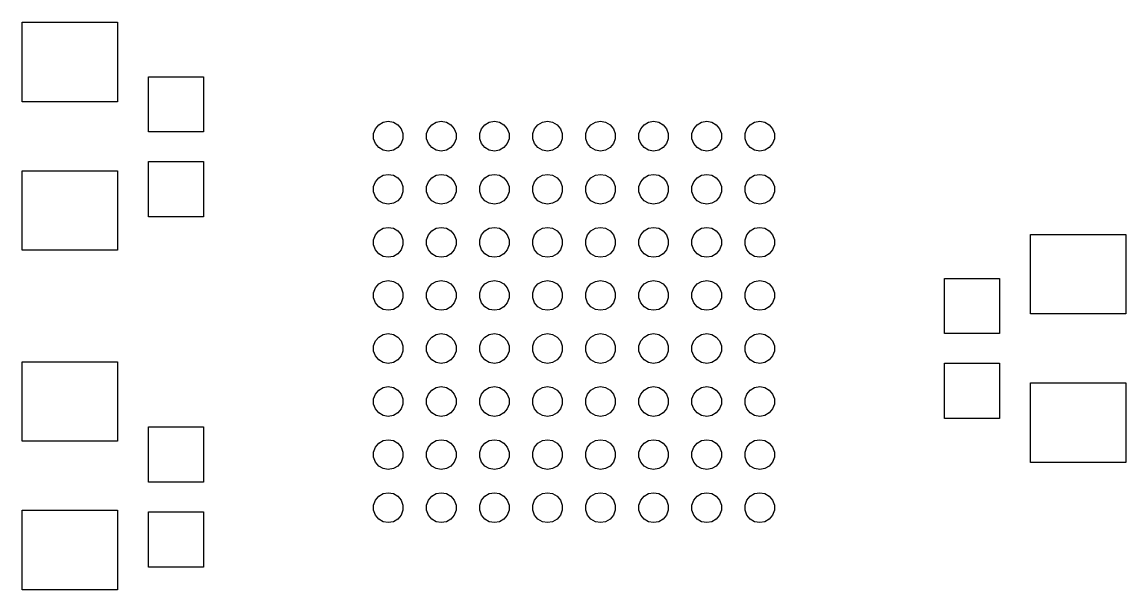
# Model space of a CAD drawing. Extents: x 50.8 to 99.4, y -99.2 to -50.5.
# Drawn here: x 51.05 to 61.45, y -86.28 to -80.92 of the extents above; entities that cross this region are included whole.
import ezdxf

# ---------------------------------------------------------------- set-up
doc = ezdxf.new("R2010")
doc.units = 0
doc.header["$MEASUREMENT"] = 0
doc.layers.add('BLACK', color=7, linetype='CONTINUOUS')

msp = doc.modelspace()

# ---------------------------------------------------------------- linework, layer by layer
at = {"layer": 'Black'}
for p, q in [((51.05, -81.675), (51.05, -80.925)), ((51.05, -80.925), (51.95, -80.925)), ((51.95, -80.925), (51.95, -81.675)), ((52.24, -81.96), (52.24, -81.44)), ((52.24, -81.44), (52.76, -81.44)), ((52.76, -81.44), (52.76, -81.96)), ((51.95, -81.675), (51.05, -81.675)), ((54.3616, -81.9756), (54.3783, -81.9297)), ((54.3783, -81.9297), (54.4097, -81.8923)), ((54.4097, -81.8923), (54.4519, -81.8679)), ((54.4519, -81.8679), (54.5, -81.8595)), ((54.5, -81.8595), (54.5481, -81.8679)), ((54.5481, -81.8679), (54.5903, -81.8923)), ((54.5903, -81.8923), (54.6217, -81.9297)), ((54.6217, -81.9297), (54.6384, -81.9756)), ((54.8616, -81.9756), (54.8783, -81.9297)), ((54.8783, -81.9297), (54.9097, -81.8923)), ((54.9097, -81.8923), (54.9519, -81.8679)), ((54.9519, -81.8679), (55, -81.8595)), ((55, -81.8595), (55.0481, -81.8679)), ((55.0481, -81.8679), (55.0903, -81.8923)), ((55.0903, -81.8923), (55.1217, -81.9297)), ((55.1217, -81.9297), (55.1384, -81.9756)), ((55.3616, -81.9756), (55.3783, -81.9297)), ((55.3783, -81.9297), (55.4097, -81.8923)), ((55.4097, -81.8923), (55.4519, -81.8679)), ((55.4519, -81.8679), (55.5, -81.8595)), ((55.5, -81.8595), (55.5481, -81.8679)), ((55.5481, -81.8679), (55.5903, -81.8923)), ((55.5903, -81.8923), (55.6217, -81.9297)), ((55.6217, -81.9297), (55.6384, -81.9756)), ((55.8616, -81.9756), (55.8783, -81.9297)), ((55.8783, -81.9297), (55.9097, -81.8923)), ((55.9097, -81.8923), (55.9519, -81.8679)), ((55.9519, -81.8679), (56, -81.8595)), ((56, -81.8595), (56.0481, -81.8679)), ((56.0481, -81.8679), (56.0903, -81.8923)), ((56.0903, -81.8923), (56.1217, -81.9297)), ((56.1217, -81.9297), (56.1384, -81.9756)), ((56.3616, -81.9756), (56.3783, -81.9297)), ((56.3783, -81.9297), (56.4097, -81.8923)), ((56.4097, -81.8923), (56.4519, -81.8679)), ((56.4519, -81.8679), (56.5, -81.8595)), ((56.5, -81.8595), (56.5481, -81.8679)), ((56.5481, -81.8679), (56.5903, -81.8923)), ((56.5903, -81.8923), (56.6217, -81.9297)), ((56.6217, -81.9297), (56.6384, -81.9756)), ((56.8616, -81.9756), (56.8783, -81.9297)), ((56.8783, -81.9297), (56.9097, -81.8923)), ((56.9097, -81.8923), (56.9519, -81.8679)), ((56.9519, -81.8679), (57, -81.8595)), ((57, -81.8595), (57.0481, -81.8679)), ((57.0481, -81.8679), (57.0903, -81.8923)), ((57.0903, -81.8923), (57.1217, -81.9297)), ((57.1217, -81.9297), (57.1384, -81.9756)), ((57.3616, -81.9756), (57.3783, -81.9297)), ((57.3783, -81.9297), (57.4097, -81.8923)), ((57.4097, -81.8923), (57.4519, -81.8679)), ((57.4519, -81.8679), (57.5, -81.8595)), ((57.5, -81.8595), (57.5481, -81.8679)), ((57.5481, -81.8679), (57.5903, -81.8923)), ((57.5903, -81.8923), (57.6217, -81.9297)), ((57.6217, -81.9297), (57.6384, -81.9756)), ((57.8616, -81.9756), (57.8783, -81.9297)), ((57.8783, -81.9297), (57.9097, -81.8923)), ((57.9097, -81.8923), (57.9519, -81.8679)), ((57.9519, -81.8679), (58, -81.8595)), ((58, -81.8595), (58.0481, -81.8679)), ((58.0481, -81.8679), (58.0903, -81.8923)), ((58.0903, -81.8923), (58.1217, -81.9297)), ((58.1217, -81.9297), (58.1384, -81.9756)), ((52.76, -81.96), (52.24, -81.96)), ((54.3616, -82.0244), (54.3616, -81.9756)), ((54.3783, -82.0703), (54.3616, -82.0244)), ((54.6384, -82.0244), (54.6217, -82.0703)), ((54.6384, -81.9756), (54.6384, -82.0244)), ((54.8616, -82.0244), (54.8616, -81.9756)), ((54.8783, -82.0703), (54.8616, -82.0244)), ((55.1384, -82.0244), (55.1217, -82.0703)), ((55.1384, -81.9756), (55.1384, -82.0244)), ((55.3616, -82.0244), (55.3616, -81.9756)), ((55.3783, -82.0703), (55.3616, -82.0244)), ((55.6384, -82.0244), (55.6217, -82.0703)), ((55.6384, -81.9756), (55.6384, -82.0244)), ((55.8616, -82.0244), (55.8616, -81.9756)), ((55.8783, -82.0703), (55.8616, -82.0244)), ((56.1384, -82.0244), (56.1217, -82.0703)), ((56.1384, -81.9756), (56.1384, -82.0244)), ((56.3616, -82.0244), (56.3616, -81.9756)), ((56.3783, -82.0703), (56.3616, -82.0244)), ((56.6384, -82.0244), (56.6217, -82.0703)), ((56.6384, -81.9756), (56.6384, -82.0244)), ((56.8616, -82.0244), (56.8616, -81.9756)), ((56.8783, -82.0703), (56.8616, -82.0244)), ((57.1384, -82.0244), (57.1217, -82.0703)), ((57.1384, -81.9756), (57.1384, -82.0244)), ((57.3616, -82.0244), (57.3616, -81.9756)), ((57.3783, -82.0703), (57.3616, -82.0244)), ((57.6384, -82.0244), (57.6217, -82.0703)), ((57.6384, -81.9756), (57.6384, -82.0244)), ((57.8616, -82.0244), (57.8616, -81.9756)), ((57.8783, -82.0703), (57.8616, -82.0244)), ((58.1384, -82.0244), (58.1217, -82.0703)), ((58.1384, -81.9756), (58.1384, -82.0244)), ((54.4097, -82.1077), (54.3783, -82.0703)), ((54.4519, -82.1321), (54.4097, -82.1077)), ((54.5, -82.1405), (54.4519, -82.1321)), ((54.5481, -82.1321), (54.5, -82.1405)), ((54.5903, -82.1077), (54.5481, -82.1321)), ((54.6217, -82.0703), (54.5903, -82.1077)), ((54.9097, -82.1077), (54.8783, -82.0703)), ((54.9519, -82.1321), (54.9097, -82.1077)), ((55, -82.1405), (54.9519, -82.1321)), ((55.0481, -82.1321), (55, -82.1405)), ((55.0903, -82.1077), (55.0481, -82.1321)), ((55.1217, -82.0703), (55.0903, -82.1077)), ((55.4097, -82.1077), (55.3783, -82.0703)), ((55.4519, -82.1321), (55.4097, -82.1077)), ((55.5, -82.1405), (55.4519, -82.1321)), ((55.5481, -82.1321), (55.5, -82.1405)), ((55.5903, -82.1077), (55.5481, -82.1321)), ((55.6217, -82.0703), (55.5903, -82.1077)), ((55.9097, -82.1077), (55.8783, -82.0703)), ((55.9519, -82.1321), (55.9097, -82.1077)), ((56, -82.1405), (55.9519, -82.1321)), ((56.0481, -82.1321), (56, -82.1405)), ((56.0903, -82.1077), (56.0481, -82.1321)), ((56.1217, -82.0703), (56.0903, -82.1077)), ((56.4097, -82.1077), (56.3783, -82.0703)), ((56.4519, -82.1321), (56.4097, -82.1077)), ((56.5, -82.1405), (56.4519, -82.1321)), ((56.5481, -82.1321), (56.5, -82.1405)), ((56.5903, -82.1077), (56.5481, -82.1321)), ((56.6217, -82.0703), (56.5903, -82.1077)), ((56.9097, -82.1077), (56.8783, -82.0703)), ((56.9519, -82.1321), (56.9097, -82.1077)), ((57, -82.1405), (56.9519, -82.1321)), ((57.0481, -82.1321), (57, -82.1405)), ((57.0903, -82.1077), (57.0481, -82.1321)), ((57.1217, -82.0703), (57.0903, -82.1077)), ((57.4097, -82.1077), (57.3783, -82.0703)), ((57.4519, -82.1321), (57.4097, -82.1077)), ((57.5, -82.1405), (57.4519, -82.1321)), ((57.5481, -82.1321), (57.5, -82.1405)), ((57.5903, -82.1077), (57.5481, -82.1321)), ((57.6217, -82.0703), (57.5903, -82.1077)), ((57.9097, -82.1077), (57.8783, -82.0703)), ((57.9519, -82.1321), (57.9097, -82.1077)), ((58, -82.1405), (57.9519, -82.1321)), ((58.0481, -82.1321), (58, -82.1405)), ((58.0903, -82.1077), (58.0481, -82.1321)), ((58.1217, -82.0703), (58.0903, -82.1077)), ((52.24, -82.76), (52.24, -82.24)), ((52.24, -82.24), (52.76, -82.24)), ((52.76, -82.24), (52.76, -82.76)), ((51.05, -83.075), (51.05, -82.325)), ((51.05, -82.325), (51.95, -82.325)), ((51.95, -82.325), (51.95, -83.075)), ((54.4097, -82.3923), (54.4519, -82.3679)), ((54.4519, -82.3679), (54.5, -82.3595)), ((54.5, -82.3595), (54.5481, -82.3679)), ((54.5481, -82.3679), (54.5903, -82.3923)), ((54.9097, -82.3923), (54.9519, -82.3679)), ((54.9519, -82.3679), (55, -82.3595)), ((55, -82.3595), (55.0481, -82.3679)), ((55.0481, -82.3679), (55.0903, -82.3923)), ((55.4097, -82.3923), (55.4519, -82.3679)), ((55.4519, -82.3679), (55.5, -82.3595)), ((55.5, -82.3595), (55.5481, -82.3679)), ((55.5481, -82.3679), (55.5903, -82.3923)), ((55.9097, -82.3923), (55.9519, -82.3679)), ((55.9519, -82.3679), (56, -82.3595)), ((56, -82.3595), (56.0481, -82.3679)), ((56.0481, -82.3679), (56.0903, -82.3923)), ((56.4097, -82.3923), (56.4519, -82.3679)), ((56.4519, -82.3679), (56.5, -82.3595)), ((56.5, -82.3595), (56.5481, -82.3679)), ((56.5481, -82.3679), (56.5903, -82.3923)), ((56.9097, -82.3923), (56.9519, -82.3679)), ((56.9519, -82.3679), (57, -82.3595)), ((57, -82.3595), (57.0481, -82.3679)), ((57.0481, -82.3679), (57.0903, -82.3923)), ((57.4097, -82.3923), (57.4519, -82.3679)), ((57.4519, -82.3679), (57.5, -82.3595)), ((57.5, -82.3595), (57.5481, -82.3679)), ((57.5481, -82.3679), (57.5903, -82.3923)), ((57.9097, -82.3923), (57.9519, -82.3679)), ((57.9519, -82.3679), (58, -82.3595)), ((58, -82.3595), (58.0481, -82.3679)), ((58.0481, -82.3679), (58.0903, -82.3923)), ((54.3616, -82.4756), (54.3783, -82.4297)), ((54.3783, -82.4297), (54.4097, -82.3923)), ((54.5903, -82.3923), (54.6217, -82.4297)), ((54.6217, -82.4297), (54.6384, -82.4756)), ((54.8616, -82.4756), (54.8783, -82.4297)), ((54.8783, -82.4297), (54.9097, -82.3923)), ((55.0903, -82.3923), (55.1217, -82.4297)), ((55.1217, -82.4297), (55.1384, -82.4756)), ((55.3616, -82.4756), (55.3783, -82.4297)), ((55.3783, -82.4297), (55.4097, -82.3923)), ((55.5903, -82.3923), (55.6217, -82.4297)), ((55.6217, -82.4297), (55.6384, -82.4756)), ((55.8616, -82.4756), (55.8783, -82.4297)), ((55.8783, -82.4297), (55.9097, -82.3923)), ((56.0903, -82.3923), (56.1217, -82.4297)), ((56.1217, -82.4297), (56.1384, -82.4756)), ((56.3616, -82.4756), (56.3783, -82.4297)), ((56.3783, -82.4297), (56.4097, -82.3923)), ((56.5903, -82.3923), (56.6217, -82.4297)), ((56.6217, -82.4297), (56.6384, -82.4756)), ((56.8616, -82.4756), (56.8783, -82.4297)), ((56.8783, -82.4297), (56.9097, -82.3923)), ((57.0903, -82.3923), (57.1217, -82.4297)), ((57.1217, -82.4297), (57.1384, -82.4756)), ((57.3616, -82.4756), (57.3783, -82.4297)), ((57.3783, -82.4297), (57.4097, -82.3923)), ((57.5903, -82.3923), (57.6217, -82.4297)), ((57.6217, -82.4297), (57.6384, -82.4756)), ((57.8616, -82.4756), (57.8783, -82.4297)), ((57.8783, -82.4297), (57.9097, -82.3923)), ((58.0903, -82.3923), (58.1217, -82.4297)), ((58.1217, -82.4297), (58.1384, -82.4756)), ((54.3616, -82.5244), (54.3616, -82.4756)), ((54.3783, -82.5703), (54.3616, -82.5244)), ((54.4097, -82.6077), (54.3783, -82.5703)), ((54.6217, -82.5703), (54.5903, -82.6077)), ((54.6384, -82.5244), (54.6217, -82.5703)), ((54.6384, -82.4756), (54.6384, -82.5244)), ((54.8616, -82.5244), (54.8616, -82.4756)), ((54.8783, -82.5703), (54.8616, -82.5244)), ((54.9097, -82.6077), (54.8783, -82.5703)), ((55.1217, -82.5703), (55.0903, -82.6077)), ((55.1384, -82.5244), (55.1217, -82.5703)), ((55.1384, -82.4756), (55.1384, -82.5244)), ((55.3616, -82.5244), (55.3616, -82.4756)), ((55.3783, -82.5703), (55.3616, -82.5244)), ((55.4097, -82.6077), (55.3783, -82.5703)), ((55.6217, -82.5703), (55.5903, -82.6077)), ((55.6384, -82.5244), (55.6217, -82.5703)), ((55.6384, -82.4756), (55.6384, -82.5244)), ((55.8616, -82.5244), (55.8616, -82.4756)), ((55.8783, -82.5703), (55.8616, -82.5244)), ((55.9097, -82.6077), (55.8783, -82.5703)), ((56.1217, -82.5703), (56.0903, -82.6077)), ((56.1384, -82.5244), (56.1217, -82.5703)), ((56.1384, -82.4756), (56.1384, -82.5244)), ((56.3616, -82.5244), (56.3616, -82.4756)), ((56.3783, -82.5703), (56.3616, -82.5244)), ((56.4097, -82.6077), (56.3783, -82.5703)), ((56.6217, -82.5703), (56.5903, -82.6077)), ((56.6384, -82.5244), (56.6217, -82.5703)), ((56.6384, -82.4756), (56.6384, -82.5244)), ((56.8616, -82.5244), (56.8616, -82.4756)), ((56.8783, -82.5703), (56.8616, -82.5244)), ((56.9097, -82.6077), (56.8783, -82.5703)), ((57.1217, -82.5703), (57.0903, -82.6077)), ((57.1384, -82.5244), (57.1217, -82.5703)), ((57.1384, -82.4756), (57.1384, -82.5244)), ((57.3616, -82.5244), (57.3616, -82.4756)), ((57.3783, -82.5703), (57.3616, -82.5244)), ((57.4097, -82.6077), (57.3783, -82.5703)), ((57.6217, -82.5703), (57.5903, -82.6077)), ((57.6384, -82.5244), (57.6217, -82.5703)), ((57.6384, -82.4756), (57.6384, -82.5244)), ((57.8616, -82.5244), (57.8616, -82.4756)), ((57.8783, -82.5703), (57.8616, -82.5244)), ((57.9097, -82.6077), (57.8783, -82.5703)), ((58.1217, -82.5703), (58.0903, -82.6077)), ((58.1384, -82.5244), (58.1217, -82.5703)), ((58.1384, -82.4756), (58.1384, -82.5244)), ((54.4519, -82.6321), (54.4097, -82.6077)), ((54.5, -82.6405), (54.4519, -82.6321)), ((54.5481, -82.6321), (54.5, -82.6405)), ((54.5903, -82.6077), (54.5481, -82.6321)), ((54.9519, -82.6321), (54.9097, -82.6077)), ((55, -82.6405), (54.9519, -82.6321)), ((55.0481, -82.6321), (55, -82.6405)), ((55.0903, -82.6077), (55.0481, -82.6321)), ((55.4519, -82.6321), (55.4097, -82.6077)), ((55.5, -82.6405), (55.4519, -82.6321)), ((55.5481, -82.6321), (55.5, -82.6405)), ((55.5903, -82.6077), (55.5481, -82.6321)), ((55.9519, -82.6321), (55.9097, -82.6077)), ((56, -82.6405), (55.9519, -82.6321)), ((56.0481, -82.6321), (56, -82.6405)), ((56.0903, -82.6077), (56.0481, -82.6321)), ((56.4519, -82.6321), (56.4097, -82.6077)), ((56.5, -82.6405), (56.4519, -82.6321)), ((56.5481, -82.6321), (56.5, -82.6405)), ((56.5903, -82.6077), (56.5481, -82.6321)), ((56.9519, -82.6321), (56.9097, -82.6077)), ((57, -82.6405), (56.9519, -82.6321)), ((57.0481, -82.6321), (57, -82.6405)), ((57.0903, -82.6077), (57.0481, -82.6321)), ((57.4519, -82.6321), (57.4097, -82.6077)), ((57.5, -82.6405), (57.4519, -82.6321)), ((57.5481, -82.6321), (57.5, -82.6405)), ((57.5903, -82.6077), (57.5481, -82.6321)), ((57.9519, -82.6321), (57.9097, -82.6077)), ((58, -82.6405), (57.9519, -82.6321)), ((58.0481, -82.6321), (58, -82.6405)), ((58.0903, -82.6077), (58.0481, -82.6321)), ((52.76, -82.76), (52.24, -82.76)), ((54.4097, -82.8923), (54.4519, -82.8679)), ((54.4519, -82.8679), (54.5, -82.8595)), ((54.5, -82.8595), (54.5481, -82.8679)), ((54.5481, -82.8679), (54.5903, -82.8923)), ((54.9097, -82.8923), (54.9519, -82.8679)), ((54.9519, -82.8679), (55, -82.8595)), ((55, -82.8595), (55.0481, -82.8679)), ((55.0481, -82.8679), (55.0903, -82.8923)), ((55.4097, -82.8923), (55.4519, -82.8679)), ((55.4519, -82.8679), (55.5, -82.8595)), ((55.5, -82.8595), (55.5481, -82.8679)), ((55.5481, -82.8679), (55.5903, -82.8923)), ((55.9097, -82.8923), (55.9519, -82.8679)), ((55.9519, -82.8679), (56, -82.8595)), ((56, -82.8595), (56.0481, -82.8679)), ((56.0481, -82.8679), (56.0903, -82.8923)), ((56.4097, -82.8923), (56.4519, -82.8679)), ((56.4519, -82.8679), (56.5, -82.8595)), ((56.5, -82.8595), (56.5481, -82.8679)), ((56.5481, -82.8679), (56.5903, -82.8923)), ((56.9097, -82.8923), (56.9519, -82.8679)), ((56.9519, -82.8679), (57, -82.8595)), ((57, -82.8595), (57.0481, -82.8679)), ((57.0481, -82.8679), (57.0903, -82.8923)), ((57.4097, -82.8923), (57.4519, -82.8679)), ((57.4519, -82.8679), (57.5, -82.8595)), ((57.5, -82.8595), (57.5481, -82.8679)), ((57.5481, -82.8679), (57.5903, -82.8923)), ((57.9097, -82.8923), (57.9519, -82.8679)), ((57.9519, -82.8679), (58, -82.8595)), ((58, -82.8595), (58.0481, -82.8679)), ((58.0481, -82.8679), (58.0903, -82.8923)), ((54.3616, -82.9756), (54.3783, -82.9297)), ((54.3616, -83.0244), (54.3616, -82.9756)), ((54.3783, -82.9297), (54.4097, -82.8923)), ((54.5903, -82.8923), (54.6217, -82.9297)), ((54.6217, -82.9297), (54.6384, -82.9756)), ((54.6384, -82.9756), (54.6384, -83.0244)), ((54.8616, -82.9756), (54.8783, -82.9297)), ((54.8616, -83.0244), (54.8616, -82.9756)), ((54.8783, -82.9297), (54.9097, -82.8923)), ((55.0903, -82.8923), (55.1217, -82.9297)), ((55.1217, -82.9297), (55.1384, -82.9756)), ((55.1384, -82.9756), (55.1384, -83.0244)), ((55.3616, -82.9756), (55.3783, -82.9297)), ((55.3616, -83.0244), (55.3616, -82.9756)), ((55.3783, -82.9297), (55.4097, -82.8923)), ((55.5903, -82.8923), (55.6217, -82.9297)), ((55.6217, -82.9297), (55.6384, -82.9756)), ((55.6384, -82.9756), (55.6384, -83.0244)), ((55.8616, -82.9756), (55.8783, -82.9297)), ((55.8616, -83.0244), (55.8616, -82.9756)), ((55.8783, -82.9297), (55.9097, -82.8923)), ((56.0903, -82.8923), (56.1217, -82.9297)), ((56.1217, -82.9297), (56.1384, -82.9756)), ((56.1384, -82.9756), (56.1384, -83.0244)), ((56.3616, -82.9756), (56.3783, -82.9297)), ((56.3616, -83.0244), (56.3616, -82.9756)), ((56.3783, -82.9297), (56.4097, -82.8923)), ((56.5903, -82.8923), (56.6217, -82.9297)), ((56.6217, -82.9297), (56.6384, -82.9756)), ((56.6384, -82.9756), (56.6384, -83.0244)), ((56.8616, -82.9756), (56.8783, -82.9297)), ((56.8616, -83.0244), (56.8616, -82.9756)), ((56.8783, -82.9297), (56.9097, -82.8923)), ((57.0903, -82.8923), (57.1217, -82.9297)), ((57.1217, -82.9297), (57.1384, -82.9756)), ((57.1384, -82.9756), (57.1384, -83.0244)), ((57.3616, -82.9756), (57.3783, -82.9297)), ((57.3616, -83.0244), (57.3616, -82.9756)), ((57.3783, -82.9297), (57.4097, -82.8923)), ((57.5903, -82.8923), (57.6217, -82.9297)), ((57.6217, -82.9297), (57.6384, -82.9756)), ((57.6384, -82.9756), (57.6384, -83.0244)), ((57.8616, -82.9756), (57.8783, -82.9297)), ((57.8616, -83.0244), (57.8616, -82.9756)), ((57.8783, -82.9297), (57.9097, -82.8923)), ((58.0903, -82.8923), (58.1217, -82.9297)), ((58.1217, -82.9297), (58.1384, -82.9756)), ((58.1384, -82.9756), (58.1384, -83.0244)), ((60.55, -83.675), (60.55, -82.925)), ((60.55, -82.925), (61.45, -82.925)), ((61.45, -82.925), (61.45, -83.675)), ((51.95, -83.075), (51.05, -83.075)), ((54.3783, -83.0703), (54.3616, -83.0244)), ((54.4097, -83.1077), (54.3783, -83.0703)), ((54.6217, -83.0703), (54.5903, -83.1077)), ((54.6384, -83.0244), (54.6217, -83.0703)), ((54.8783, -83.0703), (54.8616, -83.0244)), ((54.9097, -83.1077), (54.8783, -83.0703)), ((55.1217, -83.0703), (55.0903, -83.1077)), ((55.1384, -83.0244), (55.1217, -83.0703)), ((55.3783, -83.0703), (55.3616, -83.0244)), ((55.4097, -83.1077), (55.3783, -83.0703)), ((55.6217, -83.0703), (55.5903, -83.1077)), ((55.6384, -83.0244), (55.6217, -83.0703)), ((55.8783, -83.0703), (55.8616, -83.0244)), ((55.9097, -83.1077), (55.8783, -83.0703)), ((56.1217, -83.0703), (56.0903, -83.1077)), ((56.1384, -83.0244), (56.1217, -83.0703)), ((56.3783, -83.0703), (56.3616, -83.0244)), ((56.4097, -83.1077), (56.3783, -83.0703)), ((56.6217, -83.0703), (56.5903, -83.1077)), ((56.6384, -83.0244), (56.6217, -83.0703)), ((56.8783, -83.0703), (56.8616, -83.0244)), ((56.9097, -83.1077), (56.8783, -83.0703)), ((57.1217, -83.0703), (57.0903, -83.1077)), ((57.1384, -83.0244), (57.1217, -83.0703)), ((57.3783, -83.0703), (57.3616, -83.0244)), ((57.4097, -83.1077), (57.3783, -83.0703)), ((57.6217, -83.0703), (57.5903, -83.1077)), ((57.6384, -83.0244), (57.6217, -83.0703)), ((57.8783, -83.0703), (57.8616, -83.0244)), ((57.9097, -83.1077), (57.8783, -83.0703)), ((58.1217, -83.0703), (58.0903, -83.1077)), ((58.1384, -83.0244), (58.1217, -83.0703)), ((54.4519, -83.1321), (54.4097, -83.1077)), ((54.5, -83.1405), (54.4519, -83.1321)), ((54.5481, -83.1321), (54.5, -83.1405)), ((54.5903, -83.1077), (54.5481, -83.1321)), ((54.9519, -83.1321), (54.9097, -83.1077)), ((55, -83.1405), (54.9519, -83.1321)), ((55.0481, -83.1321), (55, -83.1405)), ((55.0903, -83.1077), (55.0481, -83.1321)), ((55.4519, -83.1321), (55.4097, -83.1077)), ((55.5, -83.1405), (55.4519, -83.1321)), ((55.5481, -83.1321), (55.5, -83.1405)), ((55.5903, -83.1077), (55.5481, -83.1321)), ((55.9519, -83.1321), (55.9097, -83.1077)), ((56, -83.1405), (55.9519, -83.1321)), ((56.0481, -83.1321), (56, -83.1405)), ((56.0903, -83.1077), (56.0481, -83.1321)), ((56.4519, -83.1321), (56.4097, -83.1077)), ((56.5, -83.1405), (56.4519, -83.1321)), ((56.5481, -83.1321), (56.5, -83.1405)), ((56.5903, -83.1077), (56.5481, -83.1321)), ((56.9519, -83.1321), (56.9097, -83.1077)), ((57, -83.1405), (56.9519, -83.1321)), ((57.0481, -83.1321), (57, -83.1405)), ((57.0903, -83.1077), (57.0481, -83.1321)), ((57.4519, -83.1321), (57.4097, -83.1077)), ((57.5, -83.1405), (57.4519, -83.1321)), ((57.5481, -83.1321), (57.5, -83.1405)), ((57.5903, -83.1077), (57.5481, -83.1321)), ((57.9519, -83.1321), (57.9097, -83.1077)), ((58, -83.1405), (57.9519, -83.1321)), ((58.0481, -83.1321), (58, -83.1405)), ((58.0903, -83.1077), (58.0481, -83.1321)), ((54.3783, -83.4297), (54.4097, -83.3923)), ((54.4097, -83.3923), (54.4519, -83.3679)), ((54.4519, -83.3679), (54.5, -83.3595)), ((54.5, -83.3595), (54.5481, -83.3679)), ((54.5481, -83.3679), (54.5903, -83.3923)), ((54.5903, -83.3923), (54.6217, -83.4297)), ((54.8783, -83.4297), (54.9097, -83.3923)), ((54.9097, -83.3923), (54.9519, -83.3679)), ((54.9519, -83.3679), (55, -83.3595)), ((55, -83.3595), (55.0481, -83.3679)), ((55.0481, -83.3679), (55.0903, -83.3923)), ((55.0903, -83.3923), (55.1217, -83.4297)), ((55.3783, -83.4297), (55.4097, -83.3923)), ((55.4097, -83.3923), (55.4519, -83.3679)), ((55.4519, -83.3679), (55.5, -83.3595)), ((55.5, -83.3595), (55.5481, -83.3679)), ((55.5481, -83.3679), (55.5903, -83.3923)), ((55.5903, -83.3923), (55.6217, -83.4297)), ((55.8783, -83.4297), (55.9097, -83.3923)), ((55.9097, -83.3923), (55.9519, -83.3679)), ((55.9519, -83.3679), (56, -83.3595)), ((56, -83.3595), (56.0481, -83.3679)), ((56.0481, -83.3679), (56.0903, -83.3923)), ((56.0903, -83.3923), (56.1217, -83.4297)), ((56.3783, -83.4297), (56.4097, -83.3923)), ((56.4097, -83.3923), (56.4519, -83.3679)), ((56.4519, -83.3679), (56.5, -83.3595)), ((56.5, -83.3595), (56.5481, -83.3679)), ((56.5481, -83.3679), (56.5903, -83.3923)), ((56.5903, -83.3923), (56.6217, -83.4297)), ((56.8783, -83.4297), (56.9097, -83.3923)), ((56.9097, -83.3923), (56.9519, -83.3679)), ((56.9519, -83.3679), (57, -83.3595)), ((57, -83.3595), (57.0481, -83.3679)), ((57.0481, -83.3679), (57.0903, -83.3923)), ((57.0903, -83.3923), (57.1217, -83.4297)), ((57.3783, -83.4297), (57.4097, -83.3923)), ((57.4097, -83.3923), (57.4519, -83.3679)), ((57.4519, -83.3679), (57.5, -83.3595)), ((57.5, -83.3595), (57.5481, -83.3679)), ((57.5481, -83.3679), (57.5903, -83.3923)), ((57.5903, -83.3923), (57.6217, -83.4297)), ((57.8783, -83.4297), (57.9097, -83.3923)), ((57.9097, -83.3923), (57.9519, -83.3679)), ((57.9519, -83.3679), (58, -83.3595)), ((58, -83.3595), (58.0481, -83.3679)), ((58.0481, -83.3679), (58.0903, -83.3923)), ((58.0903, -83.3923), (58.1217, -83.4297)), ((59.74, -83.86), (59.74, -83.34)), ((59.74, -83.34), (60.26, -83.34)), ((60.26, -83.34), (60.26, -83.86)), ((54.3616, -83.4756), (54.3783, -83.4297)), ((54.3616, -83.5244), (54.3616, -83.4756)), ((54.6217, -83.4297), (54.6384, -83.4756)), ((54.6384, -83.4756), (54.6384, -83.5244)), ((54.8616, -83.4756), (54.8783, -83.4297)), ((54.8616, -83.5244), (54.8616, -83.4756)), ((55.1217, -83.4297), (55.1384, -83.4756)), ((55.1384, -83.4756), (55.1384, -83.5244)), ((55.3616, -83.4756), (55.3783, -83.4297)), ((55.3616, -83.5244), (55.3616, -83.4756)), ((55.6217, -83.4297), (55.6384, -83.4756)), ((55.6384, -83.4756), (55.6384, -83.5244)), ((55.8616, -83.4756), (55.8783, -83.4297)), ((55.8616, -83.5244), (55.8616, -83.4756)), ((56.1217, -83.4297), (56.1384, -83.4756)), ((56.1384, -83.4756), (56.1384, -83.5244)), ((56.3616, -83.4756), (56.3783, -83.4297)), ((56.3616, -83.5244), (56.3616, -83.4756)), ((56.6217, -83.4297), (56.6384, -83.4756)), ((56.6384, -83.4756), (56.6384, -83.5244)), ((56.8616, -83.4756), (56.8783, -83.4297)), ((56.8616, -83.5244), (56.8616, -83.4756)), ((57.1217, -83.4297), (57.1384, -83.4756)), ((57.1384, -83.4756), (57.1384, -83.5244)), ((57.3616, -83.4756), (57.3783, -83.4297)), ((57.3616, -83.5244), (57.3616, -83.4756)), ((57.6217, -83.4297), (57.6384, -83.4756)), ((57.6384, -83.4756), (57.6384, -83.5244)), ((57.8616, -83.4756), (57.8783, -83.4297)), ((57.8616, -83.5244), (57.8616, -83.4756)), ((58.1217, -83.4297), (58.1384, -83.4756)), ((58.1384, -83.4756), (58.1384, -83.5244)), ((54.3783, -83.5703), (54.3616, -83.5244)), ((54.4097, -83.6077), (54.3783, -83.5703)), ((54.4519, -83.6321), (54.4097, -83.6077)), ((54.5903, -83.6077), (54.5481, -83.6321)), ((54.6217, -83.5703), (54.5903, -83.6077)), ((54.6384, -83.5244), (54.6217, -83.5703)), ((54.8783, -83.5703), (54.8616, -83.5244)), ((54.9097, -83.6077), (54.8783, -83.5703)), ((54.9519, -83.6321), (54.9097, -83.6077)), ((55.0903, -83.6077), (55.0481, -83.6321)), ((55.1217, -83.5703), (55.0903, -83.6077)), ((55.1384, -83.5244), (55.1217, -83.5703)), ((55.3783, -83.5703), (55.3616, -83.5244)), ((55.4097, -83.6077), (55.3783, -83.5703)), ((55.4519, -83.6321), (55.4097, -83.6077)), ((55.5903, -83.6077), (55.5481, -83.6321)), ((55.6217, -83.5703), (55.5903, -83.6077)), ((55.6384, -83.5244), (55.6217, -83.5703)), ((55.8783, -83.5703), (55.8616, -83.5244)), ((55.9097, -83.6077), (55.8783, -83.5703)), ((55.9519, -83.6321), (55.9097, -83.6077)), ((56.0903, -83.6077), (56.0481, -83.6321)), ((56.1217, -83.5703), (56.0903, -83.6077)), ((56.1384, -83.5244), (56.1217, -83.5703)), ((56.3783, -83.5703), (56.3616, -83.5244)), ((56.4097, -83.6077), (56.3783, -83.5703)), ((56.4519, -83.6321), (56.4097, -83.6077)), ((56.5903, -83.6077), (56.5481, -83.6321)), ((56.6217, -83.5703), (56.5903, -83.6077)), ((56.6384, -83.5244), (56.6217, -83.5703)), ((56.8783, -83.5703), (56.8616, -83.5244)), ((56.9097, -83.6077), (56.8783, -83.5703)), ((56.9519, -83.6321), (56.9097, -83.6077)), ((57.0903, -83.6077), (57.0481, -83.6321)), ((57.1217, -83.5703), (57.0903, -83.6077)), ((57.1384, -83.5244), (57.1217, -83.5703)), ((57.3783, -83.5703), (57.3616, -83.5244)), ((57.4097, -83.6077), (57.3783, -83.5703)), ((57.4519, -83.6321), (57.4097, -83.6077)), ((57.5903, -83.6077), (57.5481, -83.6321)), ((57.6217, -83.5703), (57.5903, -83.6077)), ((57.6384, -83.5244), (57.6217, -83.5703)), ((57.8783, -83.5703), (57.8616, -83.5244)), ((57.9097, -83.6077), (57.8783, -83.5703)), ((57.9519, -83.6321), (57.9097, -83.6077)), ((58.0903, -83.6077), (58.0481, -83.6321)), ((58.1217, -83.5703), (58.0903, -83.6077)), ((58.1384, -83.5244), (58.1217, -83.5703)), ((54.5, -83.6405), (54.4519, -83.6321)), ((54.5481, -83.6321), (54.5, -83.6405)), ((55, -83.6405), (54.9519, -83.6321)), ((55.0481, -83.6321), (55, -83.6405)), ((55.5, -83.6405), (55.4519, -83.6321)), ((55.5481, -83.6321), (55.5, -83.6405)), ((56, -83.6405), (55.9519, -83.6321)), ((56.0481, -83.6321), (56, -83.6405)), ((56.5, -83.6405), (56.4519, -83.6321)), ((56.5481, -83.6321), (56.5, -83.6405)), ((57, -83.6405), (56.9519, -83.6321)), ((57.0481, -83.6321), (57, -83.6405)), ((57.5, -83.6405), (57.4519, -83.6321)), ((57.5481, -83.6321), (57.5, -83.6405)), ((58, -83.6405), (57.9519, -83.6321)), ((58.0481, -83.6321), (58, -83.6405)), ((61.45, -83.675), (60.55, -83.675)), ((54.3783, -83.9297), (54.4097, -83.8923)), ((54.4097, -83.8923), (54.4519, -83.8679)), ((54.4519, -83.8679), (54.5, -83.8595)), ((54.5, -83.8595), (54.5481, -83.8679)), ((54.5481, -83.8679), (54.5903, -83.8923)), ((54.5903, -83.8923), (54.6217, -83.9297)), ((54.8783, -83.9297), (54.9097, -83.8923)), ((54.9097, -83.8923), (54.9519, -83.8679)), ((54.9519, -83.8679), (55, -83.8595)), ((55, -83.8595), (55.0481, -83.8679)), ((55.0481, -83.8679), (55.0903, -83.8923)), ((55.0903, -83.8923), (55.1217, -83.9297)), ((55.3783, -83.9297), (55.4097, -83.8923)), ((55.4097, -83.8923), (55.4519, -83.8679)), ((55.4519, -83.8679), (55.5, -83.8595)), ((55.5, -83.8595), (55.5481, -83.8679)), ((55.5481, -83.8679), (55.5903, -83.8923)), ((55.5903, -83.8923), (55.6217, -83.9297)), ((55.8783, -83.9297), (55.9097, -83.8923)), ((55.9097, -83.8923), (55.9519, -83.8679)), ((55.9519, -83.8679), (56, -83.8595)), ((56, -83.8595), (56.0481, -83.8679)), ((56.0481, -83.8679), (56.0903, -83.8923)), ((56.0903, -83.8923), (56.1217, -83.9297)), ((56.3783, -83.9297), (56.4097, -83.8923)), ((56.4097, -83.8923), (56.4519, -83.8679)), ((56.4519, -83.8679), (56.5, -83.8595)), ((56.5, -83.8595), (56.5481, -83.8679)), ((56.5481, -83.8679), (56.5903, -83.8923)), ((56.5903, -83.8923), (56.6217, -83.9297)), ((56.8783, -83.9297), (56.9097, -83.8923)), ((56.9097, -83.8923), (56.9519, -83.8679)), ((56.9519, -83.8679), (57, -83.8595)), ((57, -83.8595), (57.0481, -83.8679)), ((57.0481, -83.8679), (57.0903, -83.8923)), ((57.0903, -83.8923), (57.1217, -83.9297)), ((57.3783, -83.9297), (57.4097, -83.8923)), ((57.4097, -83.8923), (57.4519, -83.8679)), ((57.4519, -83.8679), (57.5, -83.8595)), ((57.5, -83.8595), (57.5481, -83.8679)), ((57.5481, -83.8679), (57.5903, -83.8923)), ((57.5903, -83.8923), (57.6217, -83.9297)), ((57.8783, -83.9297), (57.9097, -83.8923)), ((57.9097, -83.8923), (57.9519, -83.8679)), ((57.9519, -83.8679), (58, -83.8595)), ((58, -83.8595), (58.0481, -83.8679)), ((58.0481, -83.8679), (58.0903, -83.8923)), ((58.0903, -83.8923), (58.1217, -83.9297)), ((60.26, -83.86), (59.74, -83.86)), ((54.3616, -83.9756), (54.3783, -83.9297)), ((54.3616, -84.0244), (54.3616, -83.9756)), ((54.3783, -84.0703), (54.3616, -84.0244)), ((54.6217, -83.9297), (54.6384, -83.9756)), ((54.6384, -84.0244), (54.6217, -84.0703)), ((54.6384, -83.9756), (54.6384, -84.0244)), ((54.8616, -83.9756), (54.8783, -83.9297)), ((54.8616, -84.0244), (54.8616, -83.9756)), ((54.8783, -84.0703), (54.8616, -84.0244)), ((55.1217, -83.9297), (55.1384, -83.9756)), ((55.1384, -84.0244), (55.1217, -84.0703)), ((55.1384, -83.9756), (55.1384, -84.0244)), ((55.3616, -83.9756), (55.3783, -83.9297)), ((55.3616, -84.0244), (55.3616, -83.9756)), ((55.3783, -84.0703), (55.3616, -84.0244)), ((55.6217, -83.9297), (55.6384, -83.9756)), ((55.6384, -84.0244), (55.6217, -84.0703)), ((55.6384, -83.9756), (55.6384, -84.0244)), ((55.8616, -83.9756), (55.8783, -83.9297)), ((55.8616, -84.0244), (55.8616, -83.9756)), ((55.8783, -84.0703), (55.8616, -84.0244)), ((56.1217, -83.9297), (56.1384, -83.9756)), ((56.1384, -84.0244), (56.1217, -84.0703)), ((56.1384, -83.9756), (56.1384, -84.0244)), ((56.3616, -83.9756), (56.3783, -83.9297)), ((56.3616, -84.0244), (56.3616, -83.9756)), ((56.3783, -84.0703), (56.3616, -84.0244)), ((56.6217, -83.9297), (56.6384, -83.9756)), ((56.6384, -84.0244), (56.6217, -84.0703)), ((56.6384, -83.9756), (56.6384, -84.0244)), ((56.8616, -83.9756), (56.8783, -83.9297)), ((56.8616, -84.0244), (56.8616, -83.9756)), ((56.8783, -84.0703), (56.8616, -84.0244)), ((57.1217, -83.9297), (57.1384, -83.9756)), ((57.1384, -84.0244), (57.1217, -84.0703)), ((57.1384, -83.9756), (57.1384, -84.0244)), ((57.3616, -83.9756), (57.3783, -83.9297)), ((57.3616, -84.0244), (57.3616, -83.9756)), ((57.3783, -84.0703), (57.3616, -84.0244)), ((57.6217, -83.9297), (57.6384, -83.9756)), ((57.6384, -84.0244), (57.6217, -84.0703)), ((57.6384, -83.9756), (57.6384, -84.0244)), ((57.8616, -83.9756), (57.8783, -83.9297)), ((57.8616, -84.0244), (57.8616, -83.9756)), ((57.8783, -84.0703), (57.8616, -84.0244)), ((58.1217, -83.9297), (58.1384, -83.9756)), ((58.1384, -84.0244), (58.1217, -84.0703)), ((58.1384, -83.9756), (58.1384, -84.0244)), ((51.05, -84.875), (51.05, -84.125)), ((51.05, -84.125), (51.95, -84.125)), ((51.95, -84.125), (51.95, -84.875)), ((54.4097, -84.1077), (54.3783, -84.0703)), ((54.4519, -84.1321), (54.4097, -84.1077)), ((54.5, -84.1405), (54.4519, -84.1321)), ((54.5481, -84.1321), (54.5, -84.1405)), ((54.5903, -84.1077), (54.5481, -84.1321)), ((54.6217, -84.0703), (54.5903, -84.1077)), ((54.9097, -84.1077), (54.8783, -84.0703)), ((54.9519, -84.1321), (54.9097, -84.1077)), ((55, -84.1405), (54.9519, -84.1321)), ((55.0481, -84.1321), (55, -84.1405)), ((55.0903, -84.1077), (55.0481, -84.1321)), ((55.1217, -84.0703), (55.0903, -84.1077)), ((55.4097, -84.1077), (55.3783, -84.0703)), ((55.4519, -84.1321), (55.4097, -84.1077)), ((55.5, -84.1405), (55.4519, -84.1321)), ((55.5481, -84.1321), (55.5, -84.1405)), ((55.5903, -84.1077), (55.5481, -84.1321)), ((55.6217, -84.0703), (55.5903, -84.1077)), ((55.9097, -84.1077), (55.8783, -84.0703)), ((55.9519, -84.1321), (55.9097, -84.1077)), ((56, -84.1405), (55.9519, -84.1321)), ((56.0481, -84.1321), (56, -84.1405)), ((56.0903, -84.1077), (56.0481, -84.1321)), ((56.1217, -84.0703), (56.0903, -84.1077)), ((56.4097, -84.1077), (56.3783, -84.0703)), ((56.4519, -84.1321), (56.4097, -84.1077)), ((56.5, -84.1405), (56.4519, -84.1321)), ((56.5481, -84.1321), (56.5, -84.1405)), ((56.5903, -84.1077), (56.5481, -84.1321)), ((56.6217, -84.0703), (56.5903, -84.1077)), ((56.9097, -84.1077), (56.8783, -84.0703)), ((56.9519, -84.1321), (56.9097, -84.1077)), ((57, -84.1405), (56.9519, -84.1321)), ((57.0481, -84.1321), (57, -84.1405)), ((57.0903, -84.1077), (57.0481, -84.1321)), ((57.1217, -84.0703), (57.0903, -84.1077)), ((57.4097, -84.1077), (57.3783, -84.0703)), ((57.4519, -84.1321), (57.4097, -84.1077)), ((57.5, -84.1405), (57.4519, -84.1321)), ((57.5481, -84.1321), (57.5, -84.1405)), ((57.5903, -84.1077), (57.5481, -84.1321)), ((57.6217, -84.0703), (57.5903, -84.1077)), ((57.9097, -84.1077), (57.8783, -84.0703)), ((57.9519, -84.1321), (57.9097, -84.1077)), ((58, -84.1405), (57.9519, -84.1321)), ((58.0481, -84.1321), (58, -84.1405)), ((58.0903, -84.1077), (58.0481, -84.1321)), ((58.1217, -84.0703), (58.0903, -84.1077)), ((59.74, -84.66), (59.74, -84.14)), ((59.74, -84.14), (60.26, -84.14)), ((60.26, -84.14), (60.26, -84.66)), ((60.55, -85.075), (60.55, -84.325)), ((60.55, -84.325), (61.45, -84.325)), ((61.45, -84.325), (61.45, -85.075)), ((54.3616, -84.4756), (54.3783, -84.4297)), ((54.3783, -84.4297), (54.4097, -84.3923)), ((54.4097, -84.3923), (54.4519, -84.3679)), ((54.4519, -84.3679), (54.5, -84.3595)), ((54.5, -84.3595), (54.5481, -84.3679)), ((54.5481, -84.3679), (54.5903, -84.3923)), ((54.5903, -84.3923), (54.6217, -84.4297)), ((54.6217, -84.4297), (54.6384, -84.4756)), ((54.8616, -84.4756), (54.8783, -84.4297)), ((54.8783, -84.4297), (54.9097, -84.3923)), ((54.9097, -84.3923), (54.9519, -84.3679)), ((54.9519, -84.3679), (55, -84.3595)), ((55, -84.3595), (55.0481, -84.3679)), ((55.0481, -84.3679), (55.0903, -84.3923)), ((55.0903, -84.3923), (55.1217, -84.4297)), ((55.1217, -84.4297), (55.1384, -84.4756)), ((55.3616, -84.4756), (55.3783, -84.4297)), ((55.3783, -84.4297), (55.4097, -84.3923)), ((55.4097, -84.3923), (55.4519, -84.3679)), ((55.4519, -84.3679), (55.5, -84.3595)), ((55.5, -84.3595), (55.5481, -84.3679)), ((55.5481, -84.3679), (55.5903, -84.3923)), ((55.5903, -84.3923), (55.6217, -84.4297)), ((55.6217, -84.4297), (55.6384, -84.4756)), ((55.8616, -84.4756), (55.8783, -84.4297)), ((55.8783, -84.4297), (55.9097, -84.3923)), ((55.9097, -84.3923), (55.9519, -84.3679)), ((55.9519, -84.3679), (56, -84.3595)), ((56, -84.3595), (56.0481, -84.3679)), ((56.0481, -84.3679), (56.0903, -84.3923)), ((56.0903, -84.3923), (56.1217, -84.4297)), ((56.1217, -84.4297), (56.1384, -84.4756)), ((56.3616, -84.4756), (56.3783, -84.4297)), ((56.3783, -84.4297), (56.4097, -84.3923)), ((56.4097, -84.3923), (56.4519, -84.3679)), ((56.4519, -84.3679), (56.5, -84.3595)), ((56.5, -84.3595), (56.5481, -84.3679)), ((56.5481, -84.3679), (56.5903, -84.3923)), ((56.5903, -84.3923), (56.6217, -84.4297)), ((56.6217, -84.4297), (56.6384, -84.4756)), ((56.8616, -84.4756), (56.8783, -84.4297)), ((56.8783, -84.4297), (56.9097, -84.3923)), ((56.9097, -84.3923), (56.9519, -84.3679)), ((56.9519, -84.3679), (57, -84.3595)), ((57, -84.3595), (57.0481, -84.3679)), ((57.0481, -84.3679), (57.0903, -84.3923)), ((57.0903, -84.3923), (57.1217, -84.4297)), ((57.1217, -84.4297), (57.1384, -84.4756)), ((57.3616, -84.4756), (57.3783, -84.4297)), ((57.3783, -84.4297), (57.4097, -84.3923)), ((57.4097, -84.3923), (57.4519, -84.3679)), ((57.4519, -84.3679), (57.5, -84.3595)), ((57.5, -84.3595), (57.5481, -84.3679)), ((57.5481, -84.3679), (57.5903, -84.3923)), ((57.5903, -84.3923), (57.6217, -84.4297)), ((57.6217, -84.4297), (57.6384, -84.4756)), ((57.8616, -84.4756), (57.8783, -84.4297)), ((57.8783, -84.4297), (57.9097, -84.3923)), ((57.9097, -84.3923), (57.9519, -84.3679)), ((57.9519, -84.3679), (58, -84.3595)), ((58, -84.3595), (58.0481, -84.3679)), ((58.0481, -84.3679), (58.0903, -84.3923)), ((58.0903, -84.3923), (58.1217, -84.4297)), ((58.1217, -84.4297), (58.1384, -84.4756)), ((54.3616, -84.5244), (54.3616, -84.4756)), ((54.3783, -84.5703), (54.3616, -84.5244)), ((54.6384, -84.5244), (54.6217, -84.5703)), ((54.6384, -84.4756), (54.6384, -84.5244)), ((54.8616, -84.5244), (54.8616, -84.4756)), ((54.8783, -84.5703), (54.8616, -84.5244)), ((55.1384, -84.5244), (55.1217, -84.5703)), ((55.1384, -84.4756), (55.1384, -84.5244)), ((55.3616, -84.5244), (55.3616, -84.4756)), ((55.3783, -84.5703), (55.3616, -84.5244)), ((55.6384, -84.5244), (55.6217, -84.5703)), ((55.6384, -84.4756), (55.6384, -84.5244)), ((55.8616, -84.5244), (55.8616, -84.4756)), ((55.8783, -84.5703), (55.8616, -84.5244)), ((56.1384, -84.5244), (56.1217, -84.5703)), ((56.1384, -84.4756), (56.1384, -84.5244)), ((56.3616, -84.5244), (56.3616, -84.4756)), ((56.3783, -84.5703), (56.3616, -84.5244)), ((56.6384, -84.5244), (56.6217, -84.5703)), ((56.6384, -84.4756), (56.6384, -84.5244)), ((56.8616, -84.5244), (56.8616, -84.4756)), ((56.8783, -84.5703), (56.8616, -84.5244)), ((57.1384, -84.5244), (57.1217, -84.5703)), ((57.1384, -84.4756), (57.1384, -84.5244)), ((57.3616, -84.5244), (57.3616, -84.4756)), ((57.3783, -84.5703), (57.3616, -84.5244)), ((57.6384, -84.5244), (57.6217, -84.5703)), ((57.6384, -84.4756), (57.6384, -84.5244)), ((57.8616, -84.5244), (57.8616, -84.4756)), ((57.8783, -84.5703), (57.8616, -84.5244)), ((58.1384, -84.5244), (58.1217, -84.5703)), ((58.1384, -84.4756), (58.1384, -84.5244)), ((54.4097, -84.6077), (54.3783, -84.5703)), ((54.4519, -84.6321), (54.4097, -84.6077)), ((54.5, -84.6405), (54.4519, -84.6321)), ((54.5481, -84.6321), (54.5, -84.6405)), ((54.5903, -84.6077), (54.5481, -84.6321)), ((54.6217, -84.5703), (54.5903, -84.6077)), ((54.9097, -84.6077), (54.8783, -84.5703)), ((54.9519, -84.6321), (54.9097, -84.6077)), ((55, -84.6405), (54.9519, -84.6321)), ((55.0481, -84.6321), (55, -84.6405)), ((55.0903, -84.6077), (55.0481, -84.6321)), ((55.1217, -84.5703), (55.0903, -84.6077)), ((55.4097, -84.6077), (55.3783, -84.5703)), ((55.4519, -84.6321), (55.4097, -84.6077)), ((55.5, -84.6405), (55.4519, -84.6321)), ((55.5481, -84.6321), (55.5, -84.6405)), ((55.5903, -84.6077), (55.5481, -84.6321)), ((55.6217, -84.5703), (55.5903, -84.6077)), ((55.9097, -84.6077), (55.8783, -84.5703)), ((55.9519, -84.6321), (55.9097, -84.6077)), ((56, -84.6405), (55.9519, -84.6321)), ((56.0481, -84.6321), (56, -84.6405)), ((56.0903, -84.6077), (56.0481, -84.6321)), ((56.1217, -84.5703), (56.0903, -84.6077)), ((56.4097, -84.6077), (56.3783, -84.5703)), ((56.4519, -84.6321), (56.4097, -84.6077)), ((56.5, -84.6405), (56.4519, -84.6321)), ((56.5481, -84.6321), (56.5, -84.6405)), ((56.5903, -84.6077), (56.5481, -84.6321)), ((56.6217, -84.5703), (56.5903, -84.6077)), ((56.9097, -84.6077), (56.8783, -84.5703)), ((56.9519, -84.6321), (56.9097, -84.6077)), ((57, -84.6405), (56.9519, -84.6321)), ((57.0481, -84.6321), (57, -84.6405)), ((57.0903, -84.6077), (57.0481, -84.6321)), ((57.1217, -84.5703), (57.0903, -84.6077)), ((57.4097, -84.6077), (57.3783, -84.5703)), ((57.4519, -84.6321), (57.4097, -84.6077)), ((57.5, -84.6405), (57.4519, -84.6321)), ((57.5481, -84.6321), (57.5, -84.6405)), ((57.5903, -84.6077), (57.5481, -84.6321)), ((57.6217, -84.5703), (57.5903, -84.6077)), ((57.9097, -84.6077), (57.8783, -84.5703)), ((57.9519, -84.6321), (57.9097, -84.6077)), ((58, -84.6405), (57.9519, -84.6321)), ((58.0481, -84.6321), (58, -84.6405)), ((58.0903, -84.6077), (58.0481, -84.6321)), ((58.1217, -84.5703), (58.0903, -84.6077)), ((52.24, -85.26), (52.24, -84.74)), ((52.24, -84.74), (52.76, -84.74)), ((52.76, -84.74), (52.76, -85.26)), ((60.26, -84.66), (59.74, -84.66)), ((54.4519, -84.8679), (54.5, -84.8595)), ((54.5, -84.8595), (54.5481, -84.8679)), ((54.9519, -84.8679), (55, -84.8595)), ((55, -84.8595), (55.0481, -84.8679)), ((55.4519, -84.8679), (55.5, -84.8595)), ((55.5, -84.8595), (55.5481, -84.8679)), ((55.9519, -84.8679), (56, -84.8595)), ((56, -84.8595), (56.0481, -84.8679)), ((56.4519, -84.8679), (56.5, -84.8595)), ((56.5, -84.8595), (56.5481, -84.8679)), ((56.9519, -84.8679), (57, -84.8595)), ((57, -84.8595), (57.0481, -84.8679)), ((57.4519, -84.8679), (57.5, -84.8595)), ((57.5, -84.8595), (57.5481, -84.8679)), ((57.9519, -84.8679), (58, -84.8595)), ((58, -84.8595), (58.0481, -84.8679)), ((51.95, -84.875), (51.05, -84.875)), ((54.3616, -84.9756), (54.3783, -84.9297)), ((54.3783, -84.9297), (54.4097, -84.8923)), ((54.4097, -84.8923), (54.4519, -84.8679)), ((54.5481, -84.8679), (54.5903, -84.8923)), ((54.5903, -84.8923), (54.6217, -84.9297)), ((54.6217, -84.9297), (54.6384, -84.9756)), ((54.8616, -84.9756), (54.8783, -84.9297)), ((54.8783, -84.9297), (54.9097, -84.8923)), ((54.9097, -84.8923), (54.9519, -84.8679)), ((55.0481, -84.8679), (55.0903, -84.8923)), ((55.0903, -84.8923), (55.1217, -84.9297)), ((55.1217, -84.9297), (55.1384, -84.9756)), ((55.3616, -84.9756), (55.3783, -84.9297)), ((55.3783, -84.9297), (55.4097, -84.8923)), ((55.4097, -84.8923), (55.4519, -84.8679)), ((55.5481, -84.8679), (55.5903, -84.8923)), ((55.5903, -84.8923), (55.6217, -84.9297)), ((55.6217, -84.9297), (55.6384, -84.9756)), ((55.8616, -84.9756), (55.8783, -84.9297)), ((55.8783, -84.9297), (55.9097, -84.8923)), ((55.9097, -84.8923), (55.9519, -84.8679)), ((56.0481, -84.8679), (56.0903, -84.8923)), ((56.0903, -84.8923), (56.1217, -84.9297)), ((56.1217, -84.9297), (56.1384, -84.9756)), ((56.3616, -84.9756), (56.3783, -84.9297)), ((56.3783, -84.9297), (56.4097, -84.8923)), ((56.4097, -84.8923), (56.4519, -84.8679)), ((56.5481, -84.8679), (56.5903, -84.8923)), ((56.5903, -84.8923), (56.6217, -84.9297)), ((56.6217, -84.9297), (56.6384, -84.9756)), ((56.8616, -84.9756), (56.8783, -84.9297)), ((56.8783, -84.9297), (56.9097, -84.8923)), ((56.9097, -84.8923), (56.9519, -84.8679)), ((57.0481, -84.8679), (57.0903, -84.8923)), ((57.0903, -84.8923), (57.1217, -84.9297)), ((57.1217, -84.9297), (57.1384, -84.9756)), ((57.3616, -84.9756), (57.3783, -84.9297)), ((57.3783, -84.9297), (57.4097, -84.8923)), ((57.4097, -84.8923), (57.4519, -84.8679)), ((57.5481, -84.8679), (57.5903, -84.8923)), ((57.5903, -84.8923), (57.6217, -84.9297)), ((57.6217, -84.9297), (57.6384, -84.9756)), ((57.8616, -84.9756), (57.8783, -84.9297)), ((57.8783, -84.9297), (57.9097, -84.8923)), ((57.9097, -84.8923), (57.9519, -84.8679)), ((58.0481, -84.8679), (58.0903, -84.8923)), ((58.0903, -84.8923), (58.1217, -84.9297)), ((58.1217, -84.9297), (58.1384, -84.9756)), ((54.3616, -85.0244), (54.3616, -84.9756)), ((54.3783, -85.0703), (54.3616, -85.0244)), ((54.4097, -85.1077), (54.3783, -85.0703)), ((54.6217, -85.0703), (54.5903, -85.1077)), ((54.6384, -85.0244), (54.6217, -85.0703)), ((54.6384, -84.9756), (54.6384, -85.0244)), ((54.8616, -85.0244), (54.8616, -84.9756)), ((54.8783, -85.0703), (54.8616, -85.0244)), ((54.9097, -85.1077), (54.8783, -85.0703)), ((55.1217, -85.0703), (55.0903, -85.1077)), ((55.1384, -85.0244), (55.1217, -85.0703)), ((55.1384, -84.9756), (55.1384, -85.0244)), ((55.3616, -85.0244), (55.3616, -84.9756)), ((55.3783, -85.0703), (55.3616, -85.0244)), ((55.4097, -85.1077), (55.3783, -85.0703)), ((55.6217, -85.0703), (55.5903, -85.1077)), ((55.6384, -85.0244), (55.6217, -85.0703)), ((55.6384, -84.9756), (55.6384, -85.0244)), ((55.8616, -85.0244), (55.8616, -84.9756)), ((55.8783, -85.0703), (55.8616, -85.0244)), ((55.9097, -85.1077), (55.8783, -85.0703)), ((56.1217, -85.0703), (56.0903, -85.1077)), ((56.1384, -85.0244), (56.1217, -85.0703)), ((56.1384, -84.9756), (56.1384, -85.0244)), ((56.3616, -85.0244), (56.3616, -84.9756)), ((56.3783, -85.0703), (56.3616, -85.0244)), ((56.4097, -85.1077), (56.3783, -85.0703)), ((56.6217, -85.0703), (56.5903, -85.1077)), ((56.6384, -85.0244), (56.6217, -85.0703)), ((56.6384, -84.9756), (56.6384, -85.0244)), ((56.8616, -85.0244), (56.8616, -84.9756)), ((56.8783, -85.0703), (56.8616, -85.0244)), ((56.9097, -85.1077), (56.8783, -85.0703)), ((57.1217, -85.0703), (57.0903, -85.1077)), ((57.1384, -85.0244), (57.1217, -85.0703)), ((57.1384, -84.9756), (57.1384, -85.0244)), ((57.3616, -85.0244), (57.3616, -84.9756)), ((57.3783, -85.0703), (57.3616, -85.0244)), ((57.4097, -85.1077), (57.3783, -85.0703)), ((57.6217, -85.0703), (57.5903, -85.1077)), ((57.6384, -85.0244), (57.6217, -85.0703)), ((57.6384, -84.9756), (57.6384, -85.0244)), ((57.8616, -85.0244), (57.8616, -84.9756)), ((57.8783, -85.0703), (57.8616, -85.0244)), ((57.9097, -85.1077), (57.8783, -85.0703)), ((58.1217, -85.0703), (58.0903, -85.1077)), ((58.1384, -85.0244), (58.1217, -85.0703)), ((58.1384, -84.9756), (58.1384, -85.0244)), ((54.4519, -85.1321), (54.4097, -85.1077)), ((54.5, -85.1405), (54.4519, -85.1321)), ((54.5481, -85.1321), (54.5, -85.1405)), ((54.5903, -85.1077), (54.5481, -85.1321)), ((54.9519, -85.1321), (54.9097, -85.1077)), ((55, -85.1405), (54.9519, -85.1321)), ((55.0481, -85.1321), (55, -85.1405)), ((55.0903, -85.1077), (55.0481, -85.1321)), ((55.4519, -85.1321), (55.4097, -85.1077)), ((55.5, -85.1405), (55.4519, -85.1321)), ((55.5481, -85.1321), (55.5, -85.1405)), ((55.5903, -85.1077), (55.5481, -85.1321)), ((55.9519, -85.1321), (55.9097, -85.1077)), ((56, -85.1405), (55.9519, -85.1321)), ((56.0481, -85.1321), (56, -85.1405)), ((56.0903, -85.1077), (56.0481, -85.1321)), ((56.4519, -85.1321), (56.4097, -85.1077)), ((56.5, -85.1405), (56.4519, -85.1321)), ((56.5481, -85.1321), (56.5, -85.1405)), ((56.5903, -85.1077), (56.5481, -85.1321)), ((56.9519, -85.1321), (56.9097, -85.1077)), ((57, -85.1405), (56.9519, -85.1321)), ((57.0481, -85.1321), (57, -85.1405)), ((57.0903, -85.1077), (57.0481, -85.1321)), ((57.4519, -85.1321), (57.4097, -85.1077)), ((57.5, -85.1405), (57.4519, -85.1321)), ((57.5481, -85.1321), (57.5, -85.1405)), ((57.5903, -85.1077), (57.5481, -85.1321)), ((57.9519, -85.1321), (57.9097, -85.1077)), ((58, -85.1405), (57.9519, -85.1321)), ((58.0481, -85.1321), (58, -85.1405)), ((58.0903, -85.1077), (58.0481, -85.1321)), ((61.45, -85.075), (60.55, -85.075)), ((52.76, -85.26), (52.24, -85.26)), ((54.4097, -85.3923), (54.4519, -85.3679)), ((54.4519, -85.3679), (54.5, -85.3595)), ((54.5, -85.3595), (54.5481, -85.3679)), ((54.5481, -85.3679), (54.5903, -85.3923)), ((54.9097, -85.3923), (54.9519, -85.3679)), ((54.9519, -85.3679), (55, -85.3595)), ((55, -85.3595), (55.0481, -85.3679)), ((55.0481, -85.3679), (55.0903, -85.3923)), ((55.4097, -85.3923), (55.4519, -85.3679)), ((55.4519, -85.3679), (55.5, -85.3595)), ((55.5, -85.3595), (55.5481, -85.3679)), ((55.5481, -85.3679), (55.5903, -85.3923)), ((55.9097, -85.3923), (55.9519, -85.3679)), ((55.9519, -85.3679), (56, -85.3595)), ((56, -85.3595), (56.0481, -85.3679)), ((56.0481, -85.3679), (56.0903, -85.3923)), ((56.4097, -85.3923), (56.4519, -85.3679)), ((56.4519, -85.3679), (56.5, -85.3595)), ((56.5, -85.3595), (56.5481, -85.3679)), ((56.5481, -85.3679), (56.5903, -85.3923)), ((56.9097, -85.3923), (56.9519, -85.3679)), ((56.9519, -85.3679), (57, -85.3595)), ((57, -85.3595), (57.0481, -85.3679)), ((57.0481, -85.3679), (57.0903, -85.3923)), ((57.4097, -85.3923), (57.4519, -85.3679)), ((57.4519, -85.3679), (57.5, -85.3595)), ((57.5, -85.3595), (57.5481, -85.3679)), ((57.5481, -85.3679), (57.5903, -85.3923)), ((57.9097, -85.3923), (57.9519, -85.3679)), ((57.9519, -85.3679), (58, -85.3595)), ((58, -85.3595), (58.0481, -85.3679)), ((58.0481, -85.3679), (58.0903, -85.3923)), ((54.3616, -85.4756), (54.3783, -85.4297)), ((54.3616, -85.5244), (54.3616, -85.4756)), ((54.3783, -85.4297), (54.4097, -85.3923)), ((54.5903, -85.3923), (54.6217, -85.4297)), ((54.6217, -85.4297), (54.6384, -85.4756)), ((54.6384, -85.4756), (54.6384, -85.5244)), ((54.8616, -85.4756), (54.8783, -85.4297)), ((54.8616, -85.5244), (54.8616, -85.4756)), ((54.8783, -85.4297), (54.9097, -85.3923)), ((55.0903, -85.3923), (55.1217, -85.4297)), ((55.1217, -85.4297), (55.1384, -85.4756)), ((55.1384, -85.4756), (55.1384, -85.5244)), ((55.3616, -85.4756), (55.3783, -85.4297)), ((55.3616, -85.5244), (55.3616, -85.4756)), ((55.3783, -85.4297), (55.4097, -85.3923)), ((55.5903, -85.3923), (55.6217, -85.4297)), ((55.6217, -85.4297), (55.6384, -85.4756)), ((55.6384, -85.4756), (55.6384, -85.5244)), ((55.8616, -85.4756), (55.8783, -85.4297)), ((55.8616, -85.5244), (55.8616, -85.4756)), ((55.8783, -85.4297), (55.9097, -85.3923)), ((56.0903, -85.3923), (56.1217, -85.4297)), ((56.1217, -85.4297), (56.1384, -85.4756)), ((56.1384, -85.4756), (56.1384, -85.5244)), ((56.3616, -85.4756), (56.3783, -85.4297)), ((56.3616, -85.5244), (56.3616, -85.4756)), ((56.3783, -85.4297), (56.4097, -85.3923)), ((56.5903, -85.3923), (56.6217, -85.4297)), ((56.6217, -85.4297), (56.6384, -85.4756)), ((56.6384, -85.4756), (56.6384, -85.5244)), ((56.8616, -85.4756), (56.8783, -85.4297)), ((56.8616, -85.5244), (56.8616, -85.4756)), ((56.8783, -85.4297), (56.9097, -85.3923)), ((57.0903, -85.3923), (57.1217, -85.4297)), ((57.1217, -85.4297), (57.1384, -85.4756)), ((57.1384, -85.4756), (57.1384, -85.5244)), ((57.3616, -85.4756), (57.3783, -85.4297)), ((57.3616, -85.5244), (57.3616, -85.4756)), ((57.3783, -85.4297), (57.4097, -85.3923)), ((57.5903, -85.3923), (57.6217, -85.4297)), ((57.6217, -85.4297), (57.6384, -85.4756)), ((57.6384, -85.4756), (57.6384, -85.5244)), ((57.8616, -85.4756), (57.8783, -85.4297)), ((57.8616, -85.5244), (57.8616, -85.4756)), ((57.8783, -85.4297), (57.9097, -85.3923)), ((58.0903, -85.3923), (58.1217, -85.4297)), ((58.1217, -85.4297), (58.1384, -85.4756)), ((58.1384, -85.4756), (58.1384, -85.5244)), ((51.05, -86.275), (51.05, -85.525)), ((51.05, -85.525), (51.95, -85.525)), ((51.95, -85.525), (51.95, -86.275)), ((52.24, -86.06), (52.24, -85.54)), ((52.24, -85.54), (52.76, -85.54)), ((52.76, -85.54), (52.76, -86.06)), ((54.3783, -85.5703), (54.3616, -85.5244)), ((54.4097, -85.6077), (54.3783, -85.5703)), ((54.6217, -85.5703), (54.5903, -85.6077)), ((54.6384, -85.5244), (54.6217, -85.5703)), ((54.8783, -85.5703), (54.8616, -85.5244)), ((54.9097, -85.6077), (54.8783, -85.5703)), ((55.1217, -85.5703), (55.0903, -85.6077)), ((55.1384, -85.5244), (55.1217, -85.5703)), ((55.3783, -85.5703), (55.3616, -85.5244)), ((55.4097, -85.6077), (55.3783, -85.5703)), ((55.6217, -85.5703), (55.5903, -85.6077)), ((55.6384, -85.5244), (55.6217, -85.5703)), ((55.8783, -85.5703), (55.8616, -85.5244)), ((55.9097, -85.6077), (55.8783, -85.5703)), ((56.1217, -85.5703), (56.0903, -85.6077)), ((56.1384, -85.5244), (56.1217, -85.5703)), ((56.3783, -85.5703), (56.3616, -85.5244)), ((56.4097, -85.6077), (56.3783, -85.5703)), ((56.6217, -85.5703), (56.5903, -85.6077)), ((56.6384, -85.5244), (56.6217, -85.5703)), ((56.8783, -85.5703), (56.8616, -85.5244)), ((56.9097, -85.6077), (56.8783, -85.5703)), ((57.1217, -85.5703), (57.0903, -85.6077)), ((57.1384, -85.5244), (57.1217, -85.5703)), ((57.3783, -85.5703), (57.3616, -85.5244)), ((57.4097, -85.6077), (57.3783, -85.5703)), ((57.6217, -85.5703), (57.5903, -85.6077)), ((57.6384, -85.5244), (57.6217, -85.5703)), ((57.8783, -85.5703), (57.8616, -85.5244)), ((57.9097, -85.6077), (57.8783, -85.5703)), ((58.1217, -85.5703), (58.0903, -85.6077)), ((58.1384, -85.5244), (58.1217, -85.5703)), ((54.4519, -85.6321), (54.4097, -85.6077)), ((54.5, -85.6405), (54.4519, -85.6321)), ((54.5481, -85.6321), (54.5, -85.6405)), ((54.5903, -85.6077), (54.5481, -85.6321)), ((54.9519, -85.6321), (54.9097, -85.6077)), ((55, -85.6405), (54.9519, -85.6321)), ((55.0481, -85.6321), (55, -85.6405)), ((55.0903, -85.6077), (55.0481, -85.6321)), ((55.4519, -85.6321), (55.4097, -85.6077)), ((55.5, -85.6405), (55.4519, -85.6321)), ((55.5481, -85.6321), (55.5, -85.6405)), ((55.5903, -85.6077), (55.5481, -85.6321)), ((55.9519, -85.6321), (55.9097, -85.6077)), ((56, -85.6405), (55.9519, -85.6321)), ((56.0481, -85.6321), (56, -85.6405)), ((56.0903, -85.6077), (56.0481, -85.6321)), ((56.4519, -85.6321), (56.4097, -85.6077)), ((56.5, -85.6405), (56.4519, -85.6321)), ((56.5481, -85.6321), (56.5, -85.6405)), ((56.5903, -85.6077), (56.5481, -85.6321)), ((56.9519, -85.6321), (56.9097, -85.6077)), ((57, -85.6405), (56.9519, -85.6321)), ((57.0481, -85.6321), (57, -85.6405)), ((57.0903, -85.6077), (57.0481, -85.6321)), ((57.4519, -85.6321), (57.4097, -85.6077)), ((57.5, -85.6405), (57.4519, -85.6321)), ((57.5481, -85.6321), (57.5, -85.6405)), ((57.5903, -85.6077), (57.5481, -85.6321)), ((57.9519, -85.6321), (57.9097, -85.6077)), ((58, -85.6405), (57.9519, -85.6321)), ((58.0481, -85.6321), (58, -85.6405)), ((58.0903, -85.6077), (58.0481, -85.6321)), ((52.76, -86.06), (52.24, -86.06)), ((51.95, -86.275), (51.05, -86.275))]:
    msp.add_line(p, q, dxfattribs=at)

doc.saveas('drawing.dxf')
